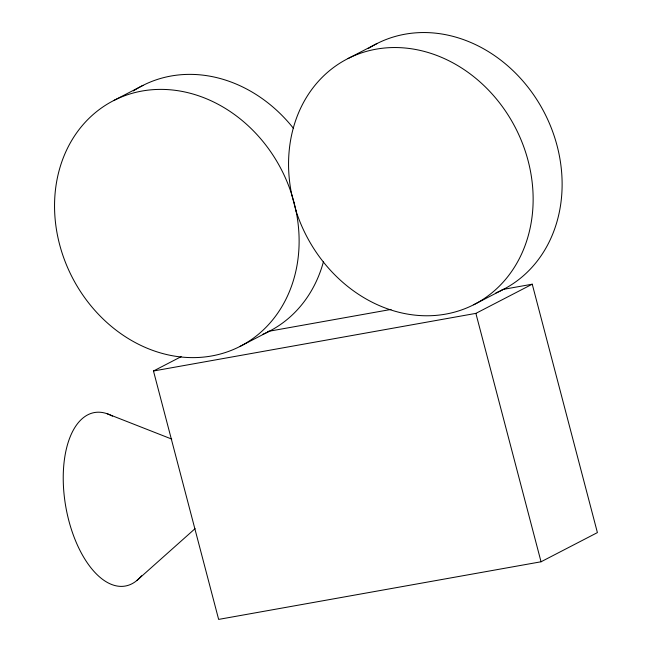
<?xml version="1.0" encoding="UTF-8"?>
<svg xmlns="http://www.w3.org/2000/svg" width="652" height="652" viewBox="0 0 652 652"><rect width="100%" height="100%" fill="white"/><g stroke="black" fill="none" stroke-linecap="round" stroke-linejoin="round"><path stroke-width="0.98" d="M136.993 580.394L195.07 528.658M114.01 100.384L143 85.379M348.021 58.558L377.011 43.554M502.203 289.57L532.244 284.199L597.403 532.602L541.046 561.779L218.64 619.4L153.473 370.996L181.207 356.644M239.651 346.603L268.64 331.591M473.662 304.777L502.651 289.773M153.473 370.996L475.878 313.376L532.244 284.199M267.907 331.444L391.061 309.431M107.303 413.8L171.769 439.098M475.878 313.376L541.046 561.779M370.548 47.14A138.208 117.645 62.6 0 1 544.746 113.424A138.208 117.645 62.6 0 1 495.944 292.87M368.193 48.607A138.208 117.645 62.6 0 1 369.757 47.62M323.433 261.778A138.208 117.645 62.6 0 1 262.78 334.337M133.407 90.938A138.208 117.645 62.6 0 1 293.612 128.542M141.541 575.781A88.11 44.711 79.9 0 1 65.966 507.729A88.11 44.711 79.9 0 1 112.429 416.147M294.068 202.536L291.656 194.263A138.208 117.645 62.6 0 0 86.374 121.027A138.208 117.645 62.6 0 0 145.828 347.663A138.208 117.645 62.6 0 0 296.024 210.898L294.068 202.536M296.024 210.898L291.656 194.263A138.208 117.645 62.6 0 1 441.844 57.49A138.208 117.645 62.6 0 1 501.306 284.133A138.208 117.645 62.6 0 1 296.024 210.898"/></g></svg>
